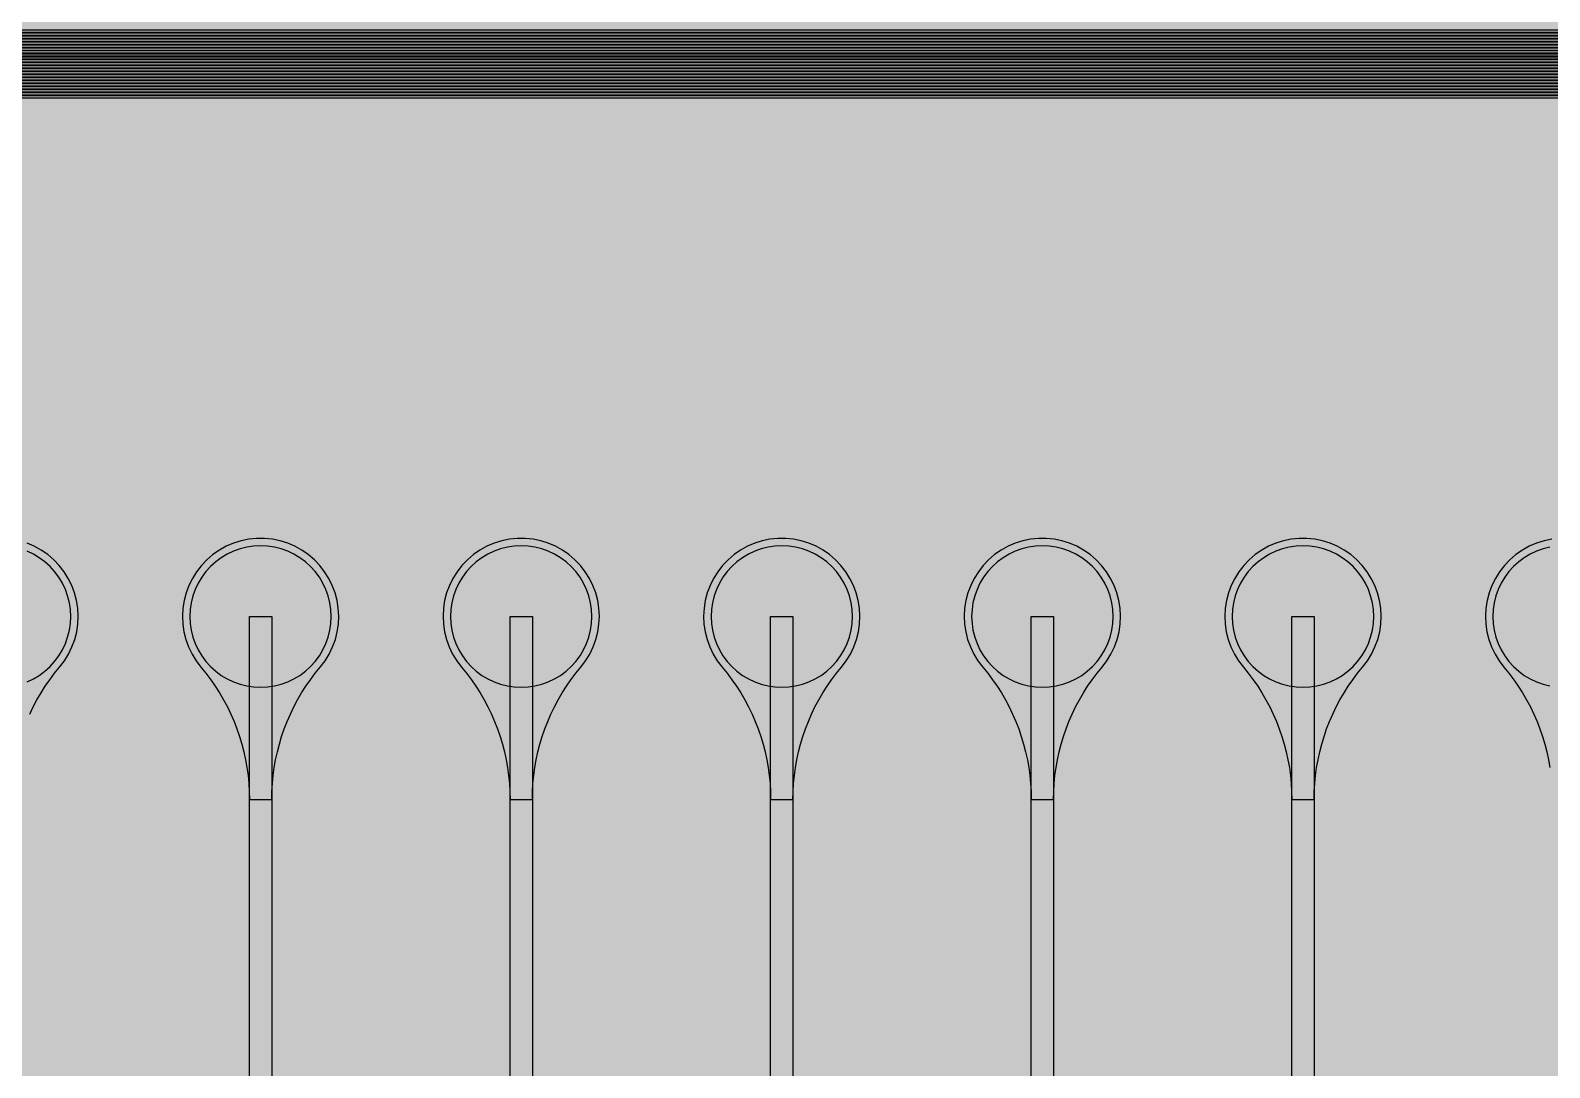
# Model space of a CAD drawing. Header units: metres. Extents: x -7231 to 10969, y -37556 to 1873.
# Drawn here: x 5872 to 7913, y -34537 to -33144 of the extents above; entities that cross this region are included whole.
import ezdxf

# ---------------------------------------------------------------- set-up
doc = ezdxf.new("R2010")
doc.units = ezdxf.units.M
for name, color, linetype in [('Metal1', 4, 'CONTINUOUS'), ('Metal2', 3, 'CONTINUOUS'), ('Polyimide', 7, 'CONTINUOUS'), ('Polyimide_Negative', 5, 'CONTINUOUS')]:
    doc.layers.add(name, color=color, linetype=linetype)

msp = doc.modelspace()

# ---------------------------------------------------------------- hatches: boundary and pattern name
at = {"layer": 'Polyimide'}
msp.add_hatch(color=7, dxfattribs=at).paths.add_polyline_path([(4065.7, -468), (4066.7, -502), (4068.5, -536), (4071.4, -570), (4075.5, -604), (4081, -638), (4088, -672), (4096.5, -706), (4106.6, -740), (4118.3, -774), (4131.6, -808), (4146.5, -842), (4162.9, -876), (4180.7, -910), (4199.8, -944), (4220.2, -978), (4241.7, -1012), (4264.2, -1046), (4287.5, -1080), (4311.5, -1114), (4336, -1148), (4360.9, -1182), (4385.9, -1216), (4410.9, -1250), (4435.7, -1284), (4460.2, -1318), (4484.2, -1352), (4507.5, -1385.9), (4530, -1419.9), (4551.5, -1453.9), (4571.9, -1487.9), (4591.1, -1521.9), (4608.9, -1555.9), (4625.3, -1589.9), (4640.1, -1623.9), (4653.4, -1657.9), (4665.1, -1691.9), (4675.2, -1725.9), (4683.7, -1759.9), (4690.7, -1793.9), (4696.2, -1827.9), (4700.3, -1861.9), (4703.2, -1895.9), (4705.1, -1929.9), (4706.1, -1963.9), (4706.4, -1997.9), (4706.5, -2031.9), (4706.5, -4793), (4710, -4838.4), (4720.2, -4882.7), (4737.1, -4925), (4760.1, -4964.2), (4788.9, -4999.5), (4822.6, -5030), (4860.5, -5055.1), (4901.8, -5074.2), (4901.8, -5074.2), (4970.7, -5105.2), (5034.7, -5145.3), (5092.8, -5193.5), (5143.8, -5249.2), (5186.9, -5311.2), (5221.2, -5378.4), (5246.2, -5449.7), (5261.4, -5523.7), (5266.5, -5599), (5261.4, -5674.3), (5246.2, -5748.3), (5221.2, -5819.6), (5186.9, -5886.8), (5143.8, -5948.8), (5092.8, -6004.5), (5034.7, -6052.7), (4970.7, -6092.8), (4901.8, -6123.8), (4860.5, -6142.9), (4822.6, -6168), (4788.9, -6198.5), (4760.1, -6233.8), (4737.1, -6273), (4720.2, -6315.3), (4710, -6359.6), (4706.5, -6405), (4706.5, -9221.5), (4710, -9266.9), (4720.2, -9311.2), (4737.1, -9353.5), (4760.1, -9392.7), (4788.9, -9428), (4822.6, -9458.5), (4860.5, -9483.6), (4901.8, -9502.7), (4970.7, -9533.7), (5034.7, -9573.8), (5092.8, -9622), (5143.8, -9677.7), (5186.9, -9739.7), (5221.2, -9806.9), (5246.2, -9878.2), (5261.4, -9952.2), (5266.5, -10027.5), (5261.4, -10102.8), (5246.2, -10176.8), (5221.2, -10248.1), (5186.9, -10315.3), (5143.8, -10377.3), (5092.8, -10433), (5034.7, -10481.2), (4970.7, -10521.3), (4901.8, -10552.3), (4860.5, -10571.4), (4822.6, -10596.5), (4788.9, -10627), (4760.1, -10662.3), (4737.1, -10701.5), (4720.2, -10743.8), (4710, -10788.1), (4706.5, -10833.5), (4706.5, -13650), (4710, -13695.4), (4720.2, -13739.7), (4737.1, -13782), (4760.1, -13821.2), (4788.9, -13856.5), (4822.6, -13887), (4860.5, -13912.1), (4901.8, -13931.2), (4970.7, -13962.2), (5034.7, -14002.2), (5092.8, -14050.5), (5143.8, -14106.2), (5186.9, -14168.2), (5221.2, -14235.4), (5246.2, -14306.7), (5261.4, -14380.7), (5266.5, -14456), (5261.4, -14531.3), (5246.2, -14605.3), (5221.2, -14676.5), (5186.9, -14743.8), (5143.8, -14805.8), (5092.8, -14861.5), (5034.7, -14909.7), (4970.7, -14949.8), (4901.8, -14980.8), (4860.5, -14999.9), (4822.6, -15025), (4788.9, -15055.5), (4760.1, -15090.8), (4737.1, -15130), (4720.2, -15172.3), (4710, -15216.6), (4706.5, -15262), (4706.5, -15456), (4720.9, -15750), (4764.1, -16041.3), (4835.7, -16326.8), (4934.9, -16604), (5060.7, -16870.2), (5212.1, -17122.7), (5387.5, -17359.2), (5585.2, -17577.3), (5803.3, -17775), (6039.8, -17950.4), (6292.3, -18101.8), (6558.4, -18227.6), (6835.6, -18326.8), (7121.2, -18398.3), (7412.4, -18441.5), (7706.5, -18456), (9969, -18456), (10047.4, -18459.8), (10125.1, -18471.4), (10201.2, -18490.4), (10275.2, -18516.9), (10346.1, -18550.5), (10413.5, -18590.8), (10476.5, -18637.6), (10534.7, -18690.3), (10587.4, -18748.5), (10634.2, -18811.5), (10674.5, -18878.9), (10708.1, -18949.8), (10734.6, -19023.8), (10753.6, -19099.9), (10765.2, -19177.6), (10769, -19256), (10769, -20895.8), (10730.2, -20951.4), (10694.6, -21009.1), (10662.2, -21068.6), (10633.2, -21129.9), (10607.6, -21192.7), (10585.5, -21256.7), (10566.9, -21322), (10552, -21388.1), (10540.8, -21455), (10533.4, -21522.3), (10529.6, -21590), (10529.6, -21657.8), (10533.4, -21725.5), (10540.8, -21792.9), (10552, -21859.7), (10566.9, -21925.9), (10585.5, -21991.1), (10607.6, -22055.2), (10633.2, -22117.9), (10662.2, -22179.2), (10694.6, -22238.7), (10730.2, -22296.4), (10769, -22352), (10769, -32454.2), (10728.7, -32510.5), (10691.7, -32568.9), (10658, -32629.3), (10627.8, -32691.6), (10601.2, -32755.4), (10578.2, -32820.7), (10558.9, -32887.1), (10543.4, -32954.5), (10531.8, -33022.7), (10524, -33091.4), (10520.1, -33160.5), (10520.1, -33229.7), (10524, -33298.8), (10531.8, -33367.5), (10543.4, -33435.7), (10558.9, -33503.1), (10578.2, -33569.5), (10601.2, -33634.8), (10627.8, -33698.6), (10658, -33760.8), (10691.7, -33821.3), (10728.7, -33879.7), (10769, -33936), (10769, -36556), (10765.2, -36634.4), (10753.6, -36712.1), (10734.6, -36788.2), (10708.1, -36862.1), (10674.5, -36933.1), (10634.2, -37000.5), (10587.4, -37063.5), (10534.7, -37121.7), (10476.5, -37174.4), (10413.5, -37221.2), (10346.1, -37261.5), (10275.2, -37295.1), (10201.2, -37321.6), (10125.1, -37340.6), (10047.4, -37352.1), (9969, -37356), (-6231, -37356), (-6309.4, -37352.1), (-6387.1, -37340.6), (-6463.2, -37321.6), (-6537.2, -37295.1), (-6608.1, -37261.5), (-6675.5, -37221.2), (-6738.5, -37174.4), (-6796.7, -37121.7), (-6849.4, -37063.5), (-6896.2, -37000.5), (-6936.5, -36933.1), (-6970.1, -36862.1), (-6996.6, -36788.2), (-7015.6, -36712.1), (-7027.2, -36634.4), (-7031, -36556), (-7031, -33936), (-6990.7, -33879.8), (-6953.7, -33821.3), (-6920, -33760.9), (-6889.8, -33698.6), (-6863.2, -33634.8), (-6840.2, -33569.5), (-6820.9, -33503.1), (-6805.4, -33435.7), (-6793.7, -33367.5), (-6785.9, -33298.8), (-6782, -33229.7), (-6782, -33160.5), (-6785.9, -33091.4), (-6793.7, -33022.7), (-6805.4, -32954.5), (-6820.9, -32887.1), (-6840.2, -32820.6), (-6863.2, -32755.4), (-6889.8, -32691.5), (-6920, -32629.3), (-6953.7, -32568.9), (-6990.7, -32510.4), (-7031, -32454.2), (-7031, -22364.8), (-6990.7, -22308.6), (-6953.7, -22250.1), (-6920, -22189.7), (-6889.8, -22127.5), (-6863.2, -22063.6), (-6840.2, -21998.4), (-6820.9, -21931.9), (-6805.4, -21864.5), (-6793.7, -21796.3), (-6785.9, -21727.6), (-6782, -21658.5), (-6782, -21589.3), (-6785.9, -21520.3), (-6793.7, -21451.5), (-6805.4, -21383.3), (-6820.9, -21315.9), (-6840.2, -21249.5), (-6863.2, -21184.2), (-6889.8, -21120.4), (-6920, -21058.1), (-6953.7, -20997.7), (-6990.7, -20939.3), (-7031, -20883), (-7031, -19256), (-7027.2, -19177.6), (-7015.6, -19099.9), (-6996.6, -19023.8), (-6970.1, -18949.8), (-6936.5, -18878.9), (-6896.2, -18811.5), (-6849.4, -18748.5), (-6796.7, -18690.3), (-6738.5, -18637.6), (-6675.5, -18590.8), (-6608.1, -18550.5), (-6537.2, -18516.9), (-6463.2, -18490.4), (-6387.1, -18471.4), (-6309.4, -18459.8), (-6231, -18456), (-3968.5, -18456), (-3674.4, -18441.5), (-3383.2, -18398.3), (-3097.6, -18326.8), (-2820.4, -18227.6), (-2554.3, -18101.8), (-2301.8, -17950.4), (-2065.3, -17775), (-1847.2, -17577.3), (-1649.5, -17359.2), (-1474.1, -17122.7), (-1322.7, -16870.2), (-1196.9, -16604), (-1097.7, -16326.8), (-1026.1, -16041.3), (-982.9, -15750), (-968.5, -15456), (-968.5, -15262), (-972, -15216.6), (-982.2, -15172.3), (-999.1, -15130), (-1022.1, -15090.8), (-1050.9, -15055.5), (-1084.6, -15025), (-1122.5, -14999.9), (-1163.8, -14980.8), (-1232.7, -14949.8), (-1296.7, -14909.7), (-1354.8, -14861.5), (-1405.8, -14805.8), (-1448.9, -14743.8), (-1483.2, -14676.5), (-1508.2, -14605.3), (-1523.4, -14531.3), (-1528.5, -14456), (-1523.4, -14380.7), (-1508.2, -14306.7), (-1483.2, -14235.4), (-1448.9, -14168.2), (-1405.8, -14106.2), (-1354.8, -14050.5), (-1296.7, -14002.2), (-1232.7, -13962.2), (-1163.8, -13931.2), (-1122.5, -13912.1), (-1084.6, -13887), (-1050.9, -13856.5), (-1022.1, -13821.2), (-999.1, -13782), (-982.2, -13739.7), (-972, -13695.4), (-968.5, -13650), (-968.5, -12309.6), (-972, -12264.3), (-982.2, -12219.9), (-999.1, -12177.7), (-1022.1, -12138.5), (-1050.9, -12103.2), (-1084.6, -12072.6), (-1122.5, -12047.5), (-1163.8, -12028.5), (-1232.7, -11997.4), (-1296.7, -11957.4), (-1354.8, -11909.1), (-1405.8, -11853.5), (-1448.9, -11791.5), (-1483.2, -11724.2), (-1508.2, -11653), (-1523.4, -11579), (-1528.5, -11503.7), (-1523.4, -11428.3), (-1508.2, -11354.4), (-1483.2, -11283.1), (-1448.9, -11215.9), (-1405.8, -11153.8), (-1354.8, -11098.2), (-1296.7, -11049.9), (-1232.7, -11009.9), (-1163.8, -10978.8), (-1122.5, -10959.8), (-1084.6, -10934.7), (-1050.9, -10904.1), (-1022.1, -10868.9), (-999.1, -10829.6), (-982.2, -10787.4), (-972, -10743), (-968.5, -10697.7), (-968.5, -9357.3), (-972, -9311.9), (-982.2, -9267.6), (-999.1, -9225.4), (-1022.1, -9186.1), (-1050.9, -9150.8), (-1084.6, -9120.3), (-1122.5, -9095.2), (-1163.8, -9076.2), (-1163.8, -9076.2), (-1232.7, -9045.1), (-1296.7, -9005.1), (-1354.8, -8956.8), (-1405.8, -8901.1), (-1448.9, -8839.1), (-1483.2, -8771.9), (-1508.2, -8700.6), (-1523.4, -8626.7), (-1528.5, -8551.3), (-1523.4, -8476), (-1508.2, -8402), (-1483.2, -8330.8), (-1448.9, -8263.5), (-1405.8, -8201.5), (-1354.8, -8145.9), (-1296.7, -8097.6), (-1232.7, -8057.6), (-1163.8, -8026.5), (-1163.8, -8026.5), (-1122.5, -8007.4), (-1084.6, -7982.4), (-1050.9, -7951.8), (-1022.1, -7916.5), (-999.1, -7877.3), (-982.2, -7835), (-972, -7790.7), (-968.5, -7745.4), (-968.5, -6405), (-972, -6359.6), (-982.2, -6315.3), (-999.1, -6273), (-1022.1, -6233.8), (-1050.9, -6198.5), (-1084.6, -6168), (-1122.5, -6142.9), (-1163.8, -6123.8), (-1163.8, -6123.8), (-1232.7, -6092.8), (-1296.7, -6052.7), (-1354.8, -6004.5), (-1405.8, -5948.8), (-1448.9, -5886.8), (-1483.2, -5819.6), (-1508.2, -5748.3), (-1523.4, -5674.3), (-1528.5, -5599), (-1523.4, -5523.7), (-1508.2, -5449.7), (-1483.2, -5378.4), (-1448.9, -5311.2), (-1405.8, -5249.2), (-1354.8, -5193.5), (-1296.7, -5145.3), (-1232.7, -5105.2), (-1163.8, -5074.2), (-1163.8, -5074.2), (-1122.5, -5055.1), (-1084.6, -5030), (-1050.9, -4999.5), (-1022.1, -4964.2), (-999.1, -4925), (-982.2, -4882.7), (-972, -4838.4), (-968.5, -4793), (-968.5, -2031.9), (-968.4, -1997.9), (-968.1, -1963.9), (-967.1, -1929.9), (-965.2, -1895.9), (-962.2, -1861.9), (-958, -1827.9), (-952.4, -1793.9), (-945.3, -1759.9), (-936.6, -1725.9), (-926.4, -1691.9), (-914.4, -1657.9), (-900.9, -1623.9), (-885.7, -1589.9), (-869.1, -1555.9), (-850.9, -1521.9), (-831.4, -1487.9), (-810.6, -1453.9), (-788.7, -1419.9), (-765.8, -1385.9), (-742.1, -1352), (-717.6, -1318), (-692.7, -1284), (-667.4, -1250), (-641.9, -1216), (-616.4, -1182), (-591.1, -1148), (-566.1, -1114), (-541.7, -1080), (-517.9, -1046), (-495, -1012), (-473.1, -978), (-452.4, -944), (-432.8, -910), (-414.7, -876), (-398, -842), (-382.9, -808), (-369.3, -774), (-357.4, -740), (-347.1, -706), (-338.4, -672), (-331.3, -638), (-325.7, -604), (-321.5, -570), (-318.6, -536), (-316.7, -502), (-315.7, -468), (-315.3, -434), (-315.2, -400), (-315.2, 401), (-315.2, 451), (-315.2, 1644), (-270.2, 1644), (-270, 1637.1), (-269.4, 1630.3), (-268.2, 1623.5), (-266.7, 1616.8), (-264.7, 1610.2), (-262.3, 1603.8), (-259.4, 1597.6), (-256.2, 1591.5), (-252.6, 1585.7), (-248.6, 1580.1), (-244.2, 1574.8), (-239.5, 1569.8), (-234.5, 1565.1), (-229.2, 1560.7), (-223.6, 1556.7), (-217.8, 1553.1), (-211.7, 1549.8), (-205.4, 1547), (-199, 1544.6), (-192.4, 1542.6), (-185.7, 1541), (-179, 1539.9), (-172.1, 1539.2), (-165.2, 1539), (-158.4, 1539.2), (-151.5, 1539.9), (-144.8, 1541), (-138.1, 1542.6), (-131.5, 1544.6), (-125.1, 1547), (-118.8, 1549.8), (-112.8, 1553.1), (-106.9, 1556.7), (-101.3, 1560.7), (-96, 1565.1), (-91, 1569.8), (-86.3, 1574.8), (-81.9, 1580.1), (-77.9, 1585.7), (-74.3, 1591.5), (-71.1, 1597.6), (-68.2, 1603.8), (-65.8, 1610.2), (-63.8, 1616.8), (-62.3, 1623.5), (-61.1, 1630.3), (-60.5, 1637.1), (-60.2, 1644), (1853, 1644), (1853, 1573), (3815.2, 1573), (3815.5, 1579.5), (3816.1, 1586.1), (3817.2, 1592.5), (3818.7, 1598.9), (3820.6, 1605.1), (3822.9, 1611.3), (3825.6, 1617.2), (3828.6, 1623), (3832.1, 1628.6), (3835.9, 1633.9), (3840.1, 1638.9), (3844.5, 1643.7), (3849.3, 1648.2), (3854.4, 1652.3), (3859.7, 1656.1), (3865.2, 1659.6), (3871, 1662.7), (3877, 1665.4), (3883.1, 1667.7), (3889.4, 1669.6), (3895.7, 1671.1), (3902.2, 1672.1), (3908.7, 1672.8), (3915.2, 1673), (3921.8, 1672.8), (3928.3, 1672.1), (3934.8, 1671.1), (3941.1, 1669.6), (3947.4, 1667.7), (3953.5, 1665.4), (3959.5, 1662.7), (3965.2, 1659.6), (3970.8, 1656.1), (3976.1, 1652.3), (3981.2, 1648.2), (3986, 1643.7), (3990.4, 1638.9), (3994.6, 1633.9), (3998.4, 1628.6), (4001.9, 1623), (4004.9, 1617.2), (4007.6, 1611.3), (4009.9, 1605.1), (4011.8, 1598.9), (4013.3, 1592.5), (4014.4, 1586.1), (4015, 1579.5), (4015.2, 1573), (4065.2, 1573), (4065.2, 451), (4065.2, 401), (4065.2, -400), (4065.3, -434), (4065.7, -468)])

# ---------------------------------------------------------------- linework, layer by layer
at = {"layer": 'Metal1'}
for points in [[(1904.7, -19211.9), (1904.7, -36170.3), (1933.7, -36199.3), (9418.8, -36199.3), (9447.8, -36170.3), (9447.8, -34863.7), (9418.8, -34834.8), (7610.8, -34834.8), (7576.7, -34805), (7566.5, -34662.5), (7566.5, -33931), (7596.5, -33931), (7596.5, -34662.5), (7586.3, -34801), (7612.2, -34831.2), (9420.2, -34831.2), (9451.2, -34862.3), (9451.2, -36171.7), (9420.2, -36202.8), (1932.3, -36202.8), (1901.2, -36171.7), (1901.2, -19211.9)], [(1912.7, -19211.9), (1912.7, -36162.3), (1941.7, -36191.3), (9410.8, -36191.3), (9439.8, -36162.3), (9439.8, -34871.7), (9410.8, -34842.8), (7260.8, -34842.8), (7226.7, -34813), (7216.5, -34668.9), (7216.5, -33931), (7246.5, -33931), (7246.5, -34668.9), (7236.3, -34809), (7262.2, -34839.2), (9412.2, -34839.2), (9443.3, -34870.3), (9443.3, -36163.7), (9412.2, -36194.8), (1940.3, -36194.8), (1909.2, -36163.7), (1909.2, -19211.9)], [(1920.7, -19211.9), (1920.7, -36154.3), (1949.7, -36183.2), (9402.8, -36183.2), (9431.8, -36154.3), (9431.8, -34879.7), (9402.8, -34850.8), (6910.8, -34850.8), (6876.7, -34821), (6866.5, -34675.3), (6866.5, -33931), (6896.5, -33931), (6896.5, -34675.3), (6886.3, -34817), (6912.2, -34847.3), (9404.2, -34847.3), (9435.2, -34878.3), (9435.2, -36155.7), (9404.2, -36186.8), (1948.3, -36186.8), (1917.2, -36155.7), (1917.2, -19211.9)], [(1928.7, -19211.9), (1928.7, -36146.3), (1957.7, -36175.3), (9394.8, -36175.3), (9423.8, -36146.3), (9423.8, -34887.7), (9394.8, -34858.8), (6560.8, -34858.8), (6526.8, -34829), (6516.5, -34681.7), (6516.5, -33931), (6546.5, -33931), (6546.5, -34681.7), (6536.2, -34825), (6562.2, -34855.2), (9396.2, -34855.2), (9427.3, -34886.3), (9427.3, -36147.7), (9396.2, -36178.8), (1956.3, -36178.8), (1925.2, -36147.7), (1925.2, -19211.9)], [(1936.7, -19211.9), (1936.7, -36138.3), (1965.7, -36167.3), (9386.8, -36167.3), (9415.8, -36138.3), (9415.8, -34895.7), (9386.8, -34866.8), (6210.8, -34866.8), (6176.8, -34837), (6166.5, -34688.1), (6166.5, -33931), (6196.5, -33931), (6196.5, -34688.1), (6186.2, -34833), (6212.2, -34863.2), (9388.2, -34863.2), (9419.2, -34894.3), (9419.2, -36139.7), (9388.2, -36170.8), (1964.3, -36170.8), (1933.2, -36139.7), (1933.2, -19211.9)], [(2128.8, -19211.9), (2128.8, -33202.3), (2157.7, -33231.3), (9450.8, -33231.3), (9479.8, -33202.3), (9479.8, -31831.7), (9450.8, -31802.8), (9010.8, -31802.8), (8976.6, -31773), (8966.5, -31636.9), (8966.5, -30931), (8996.5, -30931), (8996.5, -31636.9), (8986.4, -31769), (9012.2, -31799.2), (9452.2, -31799.2), (9483.2, -31830.3), (9483.2, -33203.7), (9452.2, -33234.8), (2156.3, -33234.8), (2125.2, -33203.7), (2125.2, -19211.9)], [(2136.8, -19211.9), (2136.8, -33194.3), (2165.7, -33223.2), (9442.8, -33223.2), (9471.8, -33194.3), (9471.8, -31839.7), (9442.8, -31810.7), (8660.8, -31810.7), (8626.6, -31781), (8616.5, -31643.3), (8616.5, -30931), (8646.5, -30931), (8646.5, -31643.3), (8636.4, -31777), (8662.2, -31807.2), (9444.2, -31807.2), (9475.3, -31838.3), (9475.3, -33195.7), (9444.2, -33226.8), (2164.3, -33226.8), (2133.2, -33195.7), (2133.2, -19211.9)], [(2144.8, -19211.9), (2144.8, -33186.3), (2173.7, -33215.3), (9434.8, -33215.3), (9463.8, -33186.3), (9463.8, -31847.7), (9434.8, -31818.7), (8310.8, -31818.7), (8276.6, -31789), (8266.5, -31649.7), (8266.5, -30931), (8296.5, -30931), (8296.5, -31649.7), (8286.4, -31785), (8312.2, -31815.2), (9436.2, -31815.2), (9467.2, -31846.3), (9467.2, -33187.7), (9436.2, -33218.8), (2172.3, -33218.8), (2141.2, -33187.7), (2141.2, -19211.9)], [(2152.8, -19211.9), (2152.8, -33178.3), (2181.7, -33207.2), (9426.8, -33207.2), (9455.8, -33178.3), (9455.8, -31855.7), (9426.8, -31826.8), (7960.8, -31826.8), (7926.6, -31797), (7916.5, -31656.1), (7916.5, -30931), (7946.5, -30931), (7946.5, -31656.1), (7936.4, -31793), (7962.2, -31823.2), (9428.2, -31823.2), (9459.3, -31854.3), (9459.3, -33179.7), (9428.2, -33210.8), (2180.3, -33210.8), (2149.2, -33179.7), (2149.2, -19211.9)], [(2160.8, -19211.9), (2160.8, -33170.3), (2189.7, -33199.3), (9418.8, -33199.3), (9447.8, -33170.3), (9447.8, -31863.7), (9418.8, -31834.8), (7610.8, -31834.8), (7576.7, -31805), (7566.5, -31662.5), (7566.5, -30931), (7596.5, -30931), (7596.5, -31662.5), (7586.3, -31801), (7612.2, -31831.2), (9420.2, -31831.2), (9451.2, -31862.3), (9451.2, -33171.7), (9420.2, -33202.8), (2188.3, -33202.8), (2157.2, -33171.7), (2157.2, -19211.9)], [(2168.8, -19211.9), (2168.8, -33162.3), (2197.7, -33191.3), (9410.8, -33191.3), (9439.8, -33162.3), (9439.8, -31871.7), (9410.8, -31842.7), (7260.8, -31842.7), (7226.7, -31813), (7216.5, -31668.9), (7216.5, -30931), (7246.5, -30931), (7246.5, -31668.9), (7236.3, -31809), (7262.2, -31839.2), (9412.2, -31839.2), (9443.3, -31870.3), (9443.3, -33163.7), (9412.2, -33194.8), (2196.3, -33194.8), (2165.2, -33163.7), (2165.2, -19211.9)], [(2176.8, -19211.9), (2176.8, -33154.3), (2205.7, -33183.2), (9402.8, -33183.2), (9431.8, -33154.3), (9431.8, -31879.7), (9402.8, -31850.7), (6910.8, -31850.7), (6876.7, -31821), (6866.5, -31675.3), (6866.5, -30931), (6896.5, -30931), (6896.5, -31675.3), (6886.3, -31817), (6912.2, -31847.2), (9404.2, -31847.2), (9435.2, -31878.3), (9435.2, -33155.7), (9404.2, -33186.8), (2204.3, -33186.8), (2173.2, -33155.7), (2173.2, -19211.9)], [(2184.8, -19211.9), (2184.8, -33146.3), (2213.7, -33175.3), (9394.8, -33175.3), (9423.8, -33146.3), (9423.8, -31887.7), (9394.8, -31858.8), (6560.8, -31858.8), (6526.8, -31829), (6516.5, -31681.7), (6516.5, -30931), (6546.5, -30931), (6546.5, -31681.7), (6536.2, -31825), (6562.2, -31855.2), (9396.2, -31855.2), (9427.3, -31886.3), (9427.3, -33147.7), (9396.2, -33178.8), (2212.3, -33178.8), (2181.2, -33147.7), (2181.2, -19211.9)], [(2192.8, -19211.9), (2192.8, -33138.3), (2221.7, -33167.3), (9386.8, -33167.3), (9415.8, -33138.3), (9415.8, -31895.7), (9386.8, -31866.8), (6210.8, -31866.8), (6176.8, -31837), (6166.5, -31688.1), (6166.5, -30931), (6196.5, -30931), (6196.5, -31688.1), (6186.2, -31833), (6212.2, -31863.2), (9388.2, -31863.2), (9419.2, -31894.3), (9419.2, -33139.7), (9388.2, -33170.8), (2220.3, -33170.8), (2189.2, -33139.7), (2189.2, -19211.9)], [(2200.8, -19211.9), (2200.8, -33130.3), (2229.7, -33159.2), (9378.8, -33159.2), (9407.8, -33130.3), (9407.8, -31903.7), (9378.8, -31874.7), (5860.8, -31874.7), (5826.8, -31844.9), (5816.5, -31694.5), (5816.5, -30931), (5846.5, -30931), (5846.5, -31694.5), (5836.2, -31841.1), (5862.2, -31871.2), (9380.2, -31871.2), (9411.3, -31902.3), (9411.3, -33131.7), (9380.2, -33162.8), (2228.3, -33162.8), (2197.2, -33131.7), (2197.2, -19211.9)], [(2208.8, -19211.9), (2208.8, -33122.3), (2237.7, -33151.3), (9370.8, -33151.3), (9399.8, -33122.3), (9399.8, -31911.7), (9370.8, -31882.7), (5510.8, -31882.7), (5476.8, -31852.9), (5466.5, -31700.9), (5466.5, -30931), (5496.5, -30931), (5496.5, -31700.9), (5486.2, -31849.1), (5512.2, -31879.2), (9372.2, -31879.2), (9403.2, -31910.3), (9403.2, -33123.7), (9372.2, -33154.8), (2236.3, -33154.8), (2205.2, -33123.7), (2205.2, -19211.9)], [(2216.8, -19211.9), (2216.8, -33114.3), (2245.7, -33143.2), (9362.8, -33143.2), (9391.8, -33114.3), (9391.8, -31919.7), (9362.8, -31890.8), (5160.8, -31890.8), (5126.9, -31860.9), (5116.5, -31707.3), (5116.5, -30931), (5146.5, -30931), (5146.5, -31707.3), (5136.1, -31857.1), (5162.2, -31887.2), (9364.2, -31887.2), (9395.3, -31918.3), (9395.3, -33115.7), (9364.2, -33146.8), (2244.3, -33146.8), (2213.2, -33115.7), (2213.2, -19211.9)], [(7915.6, -33827.2), (7905.3, -33829.3), (7895.1, -33832.5), (7885.4, -33836.7), (7876.1, -33841.8), (7867.4, -33847.8), (7859.3, -33854.7), (7852, -33862.4), (7845.5, -33870.8), (7839.9, -33879.8), (7835.2, -33889.3), (7831.4, -33899.2), (7828.7, -33909.4), (7827.1, -33919.9), (7826.5, -33930.5), (7827, -33941.1), (7828.5, -33951.6), (7831.1, -33961.9), (7834.8, -33971.8), (7839.4, -33981.4), (7844.9, -33990.4), (7851.4, -33998.9), (7858.1, -34007.2), (7864.6, -34015.8), (7870.7, -34024.6), (7876.4, -34033.6), (7881.8, -34042.9), (7886.9, -34052.4), (7891.5, -34062.1), (7895.8, -34071.9), (7899.7, -34081.9), (7903.2, -34092.1), (7906.3, -34102.4), (7909, -34112.7), (7911.3, -34123.2), (7913.2, -34133.8)], [(5871.5, -34062.1), (5876.1, -34052.4), (5881.2, -34042.9), (5886.6, -34033.6), (5892.3, -34024.6), (5898.4, -34015.8), (5904.9, -34007.2), (5911.6, -33998.9), (5918.1, -33990.4), (5923.6, -33981.4), (5928.2, -33971.8), (5931.9, -33961.9), (5934.5, -33951.6), (5936, -33941.1), (5936.5, -33930.5), (5935.9, -33919.9), (5934.3, -33909.4), (5931.6, -33899.2), (5927.8, -33889.3), (5923.1, -33879.8), (5917.5, -33870.8), (5911, -33862.4), (5903.7, -33854.7), (5895.6, -33847.8), (5886.9, -33841.8), (5877.6, -33836.7), (5867.9, -33832.5)]]:
    msp.add_lwpolyline(points, dxfattribs=at)
for points in [[(6196.5, -34176.6), (6196.7, -34165.8), (6197.3, -34155.1), (6198.4, -34144.4), (6199.8, -34133.8), (6201.7, -34123.2), (6204, -34112.7), (6206.7, -34102.4), (6209.8, -34092.1), (6213.3, -34081.9), (6217.2, -34071.9), (6221.5, -34062.1), (6226.1, -34052.4), (6231.2, -34042.9), (6236.6, -34033.6), (6242.3, -34024.6), (6248.4, -34015.8), (6254.9, -34007.2), (6261.6, -33998.9), (6268.1, -33990.4), (6273.6, -33981.4), (6278.2, -33971.8), (6281.9, -33961.9), (6284.5, -33951.6), (6286, -33941.1), (6286.5, -33930.5), (6285.9, -33919.9), (6284.3, -33909.4), (6281.6, -33899.2), (6277.8, -33889.3), (6273.1, -33879.8), (6267.5, -33870.8), (6261, -33862.4), (6253.7, -33854.7), (6245.6, -33847.8), (6236.9, -33841.8), (6227.6, -33836.7), (6217.9, -33832.5), (6207.7, -33829.3), (6197.4, -33827.2), (6186.8, -33826.1), (6176.2, -33826.1), (6165.6, -33827.2), (6155.3, -33829.3), (6145.1, -33832.5), (6135.4, -33836.7), (6126.1, -33841.8), (6117.4, -33847.8), (6109.3, -33854.7), (6102, -33862.4), (6095.5, -33870.8), (6089.9, -33879.8), (6085.2, -33889.3), (6081.4, -33899.2), (6078.7, -33909.4), (6077.1, -33919.9), (6076.5, -33930.5), (6077, -33941.1), (6078.5, -33951.6), (6081.1, -33961.9), (6084.8, -33971.8), (6089.4, -33981.4), (6094.9, -33990.4), (6101.4, -33998.9), (6108.1, -34007.2), (6114.6, -34015.8), (6120.7, -34024.6), (6126.4, -34033.6), (6131.8, -34042.9), (6136.9, -34052.4), (6141.5, -34062.1), (6145.8, -34071.9), (6149.7, -34081.9), (6153.2, -34092.1), (6156.3, -34102.4), (6159, -34112.7), (6161.3, -34123.2), (6163.2, -34133.8), (6164.6, -34144.4), (6165.7, -34155.1), (6166.3, -34165.8), (6166.5, -34176.6), (6196.5, -34176.6)], [(6546.5, -34176.6), (6546.7, -34165.8), (6547.3, -34155.1), (6548.4, -34144.4), (6549.8, -34133.8), (6551.7, -34123.2), (6554, -34112.7), (6556.7, -34102.4), (6559.8, -34092.1), (6563.3, -34081.9), (6567.2, -34071.9), (6571.5, -34062.1), (6576.1, -34052.4), (6581.2, -34042.9), (6586.6, -34033.6), (6592.3, -34024.6), (6598.4, -34015.8), (6604.9, -34007.2), (6611.6, -33998.9), (6618.1, -33990.4), (6623.6, -33981.4), (6628.2, -33971.8), (6631.9, -33961.9), (6634.5, -33951.6), (6636, -33941.1), (6636.5, -33930.5), (6635.9, -33919.9), (6634.3, -33909.4), (6631.6, -33899.2), (6627.8, -33889.3), (6623.1, -33879.8), (6617.5, -33870.8), (6611, -33862.4), (6603.7, -33854.7), (6595.6, -33847.8), (6586.9, -33841.8), (6577.6, -33836.7), (6567.9, -33832.5), (6557.7, -33829.3), (6547.4, -33827.2), (6536.8, -33826.1), (6526.2, -33826.1), (6515.6, -33827.2), (6505.3, -33829.3), (6495.1, -33832.5), (6485.4, -33836.7), (6476.1, -33841.8), (6467.4, -33847.8), (6459.3, -33854.7), (6452, -33862.4), (6445.5, -33870.8), (6439.9, -33879.8), (6435.2, -33889.3), (6431.4, -33899.2), (6428.7, -33909.4), (6427.1, -33919.9), (6426.5, -33930.5), (6427, -33941.1), (6428.5, -33951.6), (6431.1, -33961.9), (6434.8, -33971.8), (6439.4, -33981.4), (6444.9, -33990.4), (6451.4, -33998.9), (6458.1, -34007.2), (6464.6, -34015.8), (6470.7, -34024.6), (6476.4, -34033.6), (6481.8, -34042.9), (6486.9, -34052.4), (6491.5, -34062.1), (6495.8, -34071.9), (6499.7, -34081.9), (6503.2, -34092.1), (6506.3, -34102.4), (6509, -34112.7), (6511.3, -34123.2), (6513.2, -34133.8), (6514.6, -34144.4), (6515.7, -34155.1), (6516.3, -34165.8), (6516.5, -34176.6), (6546.5, -34176.6)], [(6896.5, -34176.6), (6896.7, -34165.8), (6897.3, -34155.1), (6898.4, -34144.4), (6899.8, -34133.8), (6901.7, -34123.2), (6904, -34112.7), (6906.7, -34102.4), (6909.8, -34092.1), (6913.3, -34081.9), (6917.2, -34071.9), (6921.5, -34062.1), (6926.1, -34052.4), (6931.2, -34042.9), (6936.6, -34033.6), (6942.3, -34024.6), (6948.4, -34015.8), (6954.9, -34007.2), (6961.6, -33998.9), (6968.1, -33990.4), (6973.6, -33981.4), (6978.2, -33971.8), (6981.9, -33961.9), (6984.5, -33951.6), (6986, -33941.1), (6986.5, -33930.5), (6985.9, -33919.9), (6984.3, -33909.4), (6981.6, -33899.2), (6977.8, -33889.3), (6973.1, -33879.8), (6967.5, -33870.8), (6961, -33862.4), (6953.7, -33854.7), (6945.6, -33847.8), (6936.9, -33841.8), (6927.6, -33836.7), (6917.9, -33832.5), (6907.7, -33829.3), (6897.4, -33827.2), (6886.8, -33826.1), (6876.2, -33826.1), (6865.6, -33827.2), (6855.3, -33829.3), (6845.1, -33832.5), (6835.4, -33836.7), (6826.1, -33841.8), (6817.4, -33847.8), (6809.3, -33854.7), (6802, -33862.4), (6795.5, -33870.8), (6789.9, -33879.8), (6785.2, -33889.3), (6781.4, -33899.2), (6778.7, -33909.4), (6777.1, -33919.9), (6776.5, -33930.5), (6777, -33941.1), (6778.5, -33951.6), (6781.1, -33961.9), (6784.8, -33971.8), (6789.4, -33981.4), (6794.9, -33990.4), (6801.4, -33998.9), (6808.1, -34007.2), (6814.6, -34015.8), (6820.7, -34024.6), (6826.4, -34033.6), (6831.8, -34042.9), (6836.9, -34052.4), (6841.5, -34062.1), (6845.8, -34071.9), (6849.7, -34081.9), (6853.2, -34092.1), (6856.3, -34102.4), (6859, -34112.7), (6861.3, -34123.2), (6863.2, -34133.8), (6864.6, -34144.4), (6865.7, -34155.1), (6866.3, -34165.8), (6866.5, -34176.6), (6896.5, -34176.6)], [(7246.5, -34176.6), (7246.7, -34165.8), (7247.3, -34155.1), (7248.4, -34144.4), (7249.8, -34133.8), (7251.7, -34123.2), (7254, -34112.7), (7256.7, -34102.4), (7259.8, -34092.1), (7263.3, -34081.9), (7267.2, -34071.9), (7271.5, -34062.1), (7276.1, -34052.4), (7281.2, -34042.9), (7286.6, -34033.6), (7292.3, -34024.6), (7298.4, -34015.8), (7304.9, -34007.2), (7311.6, -33998.9), (7318.1, -33990.4), (7323.6, -33981.4), (7328.2, -33971.8), (7331.9, -33961.9), (7334.5, -33951.6), (7336, -33941.1), (7336.5, -33930.5), (7335.9, -33919.9), (7334.3, -33909.4), (7331.6, -33899.2), (7327.8, -33889.3), (7323.1, -33879.8), (7317.5, -33870.8), (7311, -33862.4), (7303.7, -33854.7), (7295.6, -33847.8), (7286.9, -33841.8), (7277.6, -33836.7), (7267.9, -33832.5), (7257.7, -33829.3), (7247.4, -33827.2), (7236.8, -33826.1), (7226.2, -33826.1), (7215.6, -33827.2), (7205.3, -33829.3), (7195.1, -33832.5), (7185.4, -33836.7), (7176.1, -33841.8), (7167.4, -33847.8), (7159.3, -33854.7), (7152, -33862.4), (7145.5, -33870.8), (7139.9, -33879.8), (7135.2, -33889.3), (7131.4, -33899.2), (7128.7, -33909.4), (7127.1, -33919.9), (7126.5, -33930.5), (7127, -33941.1), (7128.5, -33951.6), (7131.1, -33961.9), (7134.8, -33971.8), (7139.4, -33981.4), (7144.9, -33990.4), (7151.4, -33998.9), (7158.1, -34007.2), (7164.6, -34015.8), (7170.7, -34024.6), (7176.4, -34033.6), (7181.8, -34042.9), (7186.9, -34052.4), (7191.5, -34062.1), (7195.8, -34071.9), (7199.7, -34081.9), (7203.2, -34092.1), (7206.3, -34102.4), (7209, -34112.7), (7211.3, -34123.2), (7213.2, -34133.8), (7214.6, -34144.4), (7215.7, -34155.1), (7216.3, -34165.8), (7216.5, -34176.6), (7246.5, -34176.6)], [(7596.5, -34176.6), (7596.7, -34165.8), (7597.3, -34155.1), (7598.4, -34144.4), (7599.8, -34133.8), (7601.7, -34123.2), (7604, -34112.7), (7606.7, -34102.4), (7609.8, -34092.1), (7613.3, -34081.9), (7617.2, -34071.9), (7621.5, -34062.1), (7626.1, -34052.4), (7631.2, -34042.9), (7636.6, -34033.6), (7642.3, -34024.6), (7648.4, -34015.8), (7654.9, -34007.2), (7661.6, -33998.9), (7668.1, -33990.4), (7673.6, -33981.4), (7678.2, -33971.8), (7681.9, -33961.9), (7684.5, -33951.6), (7686, -33941.1), (7686.5, -33930.5), (7685.9, -33919.9), (7684.3, -33909.4), (7681.6, -33899.2), (7677.8, -33889.3), (7673.1, -33879.8), (7667.5, -33870.8), (7661, -33862.4), (7653.7, -33854.7), (7645.6, -33847.8), (7636.9, -33841.8), (7627.6, -33836.7), (7617.9, -33832.5), (7607.7, -33829.3), (7597.4, -33827.2), (7586.8, -33826.1), (7576.2, -33826.1), (7565.6, -33827.2), (7555.3, -33829.3), (7545.1, -33832.5), (7535.4, -33836.7), (7526.1, -33841.8), (7517.4, -33847.8), (7509.3, -33854.7), (7502, -33862.4), (7495.5, -33870.8), (7489.9, -33879.8), (7485.2, -33889.3), (7481.4, -33899.2), (7478.7, -33909.4), (7477.1, -33919.9), (7476.5, -33930.5), (7477, -33941.1), (7478.5, -33951.6), (7481.1, -33961.9), (7484.8, -33971.8), (7489.4, -33981.4), (7494.9, -33990.4), (7501.4, -33998.9), (7508.1, -34007.2), (7514.6, -34015.8), (7520.7, -34024.6), (7526.4, -34033.6), (7531.8, -34042.9), (7536.9, -34052.4), (7541.5, -34062.1), (7545.8, -34071.9), (7549.7, -34081.9), (7553.2, -34092.1), (7556.3, -34102.4), (7559, -34112.7), (7561.3, -34123.2), (7563.2, -34133.8), (7564.6, -34144.4), (7565.7, -34155.1), (7566.3, -34165.8), (7566.5, -34176.6), (7596.5, -34176.6)]]:
    msp.add_lwpolyline(points, close=True, dxfattribs=at)
at = {"layer": 'Metal2'}
for points in [[(2132.8, -19211.9), (2132.8, -33198.3), (2161.7, -33227.3), (9446.8, -33227.3), (9475.8, -33198.3), (9475.8, -31835.7), (9446.8, -31806.8), (8970.2, -31806.8), (8910.8, -31796.5), (8795.9, -31681.6), (8817.1, -31660.4), (8927.8, -31771.1), (8970.8, -31803.2), (9448.2, -31803.2), (9479.3, -31834.3), (9479.3, -33199.7), (9448.2, -33230.8), (2160.3, -33230.8), (2129.2, -33199.7), (2129.2, -19211.9)], [(2140.8, -19211.9), (2140.8, -33190.3), (2169.7, -33219.2), (9438.8, -33219.2), (9467.8, -33190.3), (9467.8, -31843.7), (9438.8, -31814.8), (8628.2, -31814.8), (8568.9, -31804.3), (8565.9, -31801.6), (8445.9, -31681.6), (8467.1, -31660.4), (8587.1, -31780.4), (8585.6, -31779.3), (8628.8, -31811.2), (9440.2, -31811.2), (9471.2, -31842.3), (9471.2, -33191.7), (9440.2, -33222.8), (2168.3, -33222.8), (2137.2, -33191.7), (2137.2, -19211.9)], [(2148.8, -19211.9), (2148.8, -33182.3), (2177.7, -33211.2), (9430.8, -33211.2), (9459.8, -33182.3), (9459.8, -31851.7), (9430.8, -31822.7), (8286.2, -31822.7), (8228.2, -31810.4), (8215.9, -31801.6), (8095.9, -31681.6), (8117.1, -31660.4), (8237.1, -31780.4), (8242.4, -31789.1), (8286.8, -31819.2), (9432.2, -31819.2), (9463.2, -31850.3), (9463.2, -33183.7), (9432.2, -33214.8), (2176.3, -33214.8), (2145.2, -33183.7), (2145.2, -19211.9)], [(2156.8, -19211.9), (2156.8, -33174.3), (2185.7, -33203.3), (9422.8, -33203.3), (9451.8, -33174.3), (9451.8, -31859.7), (9422.8, -31830.7), (7944.2, -31830.7), (7887, -31817.1), (7865.9, -31801.6), (7745.9, -31681.6), (7767.1, -31660.4), (7887.1, -31780.4), (7899.5, -31798.4), (7944.8, -31827.2), (9424.2, -31827.2), (9455.2, -31858.3), (9455.2, -33175.7), (9424.2, -33206.8), (2184.3, -33206.8), (2153.2, -33175.7), (2153.2, -19211.9)], [(2164.8, -19211.9), (2164.8, -33166.3), (2193.7, -33195.2), (9414.8, -33195.2), (9443.8, -33166.3), (9443.8, -31867.7), (9414.8, -31838.8), (7602.2, -31838.8), (7545.7, -31824.2), (7515.9, -31801.6), (7395.9, -31681.6), (7417.1, -31660.4), (7537.1, -31780.4), (7556.9, -31807.4), (7602.8, -31835.2), (9416.2, -31835.2), (9447.2, -31866.3), (9447.2, -33167.7), (9416.2, -33198.8), (2192.3, -33198.8), (2161.2, -33167.7), (2161.2, -19211.9)], [(2172.8, -19211.9), (2172.8, -33158.3), (2201.7, -33187.3), (9406.8, -33187.3), (9435.8, -33158.3), (9435.8, -31875.7), (9406.8, -31846.8), (7260.2, -31846.8), (7204.2, -31831.4), (7165.9, -31801.6), (7045.9, -31681.6), (7067.1, -31660.4), (7187.1, -31780.4), (7214.4, -31816.2), (7260.8, -31843.2), (9408.2, -31843.2), (9439.2, -31874.3), (9439.2, -33159.7), (9408.2, -33190.8), (2200.3, -33190.8), (2169.2, -33159.7), (2169.2, -19211.9)], [(2180.8, -19211.9), (2180.8, -33150.3), (2209.7, -33179.3), (9398.8, -33179.3), (9427.8, -33150.3), (9427.8, -31883.7), (9398.8, -31854.7), (6877.3, -31854.7), (6822.7, -31837.4), (6798.7, -31814.3), (6694.6, -31680.2), (6718.4, -31661.8), (6822.4, -31795.9), (6835.9, -31821.2), (6878.1, -31851.2), (9400.2, -31851.2), (9431.2, -31882.3), (9431.2, -33151.7), (9400.2, -33182.8), (2208.3, -33182.8), (2177.2, -33151.7), (2177.2, -19211.9)], [(2188.8, -19211.9), (2188.8, -33142.3), (2217.7, -33171.2), (9390.8, -33171.2), (9419.8, -33142.3), (9419.8, -31891.7), (9390.8, -31862.7), (6527.3, -31862.7), (6473.5, -31844.5), (6445.7, -31816.2), (6344.5, -31679.9), (6368.5, -31662.1), (6469.8, -31798.3), (6486.2, -31829.4), (6528.1, -31859.2), (9392.2, -31859.2), (9423.2, -31890.3), (9423.2, -33143.7), (9392.2, -33174.8), (2216.3, -33174.8), (2185.2, -33143.7), (2185.2, -19211.9)], [(2196.8, -19211.9), (2196.8, -33134.3), (2225.7, -33163.3), (9382.8, -33163.3), (9411.8, -33134.3), (9411.8, -31899.7), (9382.8, -31870.8), (6177.3, -31870.8), (6124.2, -31851.6), (6092.8, -31817.9), (5994.3, -31679.7), (6018.7, -31662.3), (6117.3, -31800.5), (6136.4, -31837.5), (6178.1, -31867.2), (9384.2, -31867.2), (9415.2, -31898.3), (9415.2, -33135.7), (9384.2, -33166.8), (2224.3, -33166.8), (2193.2, -33135.7), (2193.2, -19211.9)], [(2204.8, -19211.9), (2204.8, -33126.3), (2233.7, -33155.2), (9374.8, -33155.2), (9403.8, -33126.3), (9403.8, -31907.7), (9374.8, -31878.8), (5827.3, -31878.8), (5774.9, -31858.8), (5740.1, -31819.5), (5644.1, -31679.5), (5668.9, -31662.5), (5764.8, -31802.5), (5786.6, -31845.7), (5828.1, -31875.2), (9376.2, -31875.2), (9407.2, -31906.3), (9407.2, -33127.7), (9376.2, -33158.8), (2232.3, -33158.8), (2201.2, -33127.7), (2201.2, -19211.9)], [(2212.8, -19211.9), (2212.8, -33118.3), (2241.7, -33147.2), (9366.8, -33147.2), (9395.8, -33118.3), (9395.8, -31915.7), (9366.8, -31886.7), (5477.3, -31886.7), (5425.5, -31866.2), (5387.4, -31820.9), (5294, -31679.3), (5319, -31662.7), (5412.5, -31804.4), (5436.9, -31853.8), (5478.2, -31883.2), (9368.2, -31883.2), (9399.2, -31914.3), (9399.2, -33119.7), (9368.2, -33150.8), (2240.3, -33150.8), (2209.2, -33119.7), (2209.2, -19211.9)]]:
    msp.add_lwpolyline(points, dxfattribs=at)
at = {"layer": 'Polyimide_Negative'}
for points in [[(5867.9, -34018.8), (5876.3, -34014.8), (5884.3, -34010), (5891.8, -34004.4), (5898.7, -33998.2), (5904.9, -33991.3), (5910.5, -33983.8), (5915.3, -33975.8), (5919.3, -33967.4), (5922.4, -33958.6), (5924.7, -33949.5), (5926, -33940.3), (5926.5, -33931), (5926.5, -33931), (5926, -33921.7), (5924.7, -33912.5), (5922.4, -33903.4), (5919.3, -33894.6), (5915.3, -33886.2), (5910.5, -33878.2), (5904.9, -33870.7), (5898.7, -33863.8), (5891.8, -33857.6), (5884.3, -33852), (5876.3, -33847.2), (5867.9, -33843.2)], [(7913, -33837.8), (7903.9, -33840.1), (7895.1, -33843.2), (7886.7, -33847.2), (7878.7, -33852), (7871.2, -33857.6), (7864.3, -33863.8), (7858.1, -33870.7), (7852.5, -33878.2), (7847.7, -33886.2), (7843.7, -33894.6), (7840.6, -33903.4), (7838.3, -33912.5), (7837, -33921.7), (7836.5, -33931), (7837, -33940.3), (7838.3, -33949.5), (7840.6, -33958.6), (7843.7, -33967.4), (7847.7, -33975.8), (7852.5, -33983.8), (7858.1, -33991.3), (7864.3, -33998.2), (7871.2, -34004.4), (7878.7, -34010), (7886.7, -34014.8), (7895.1, -34018.8), (7903.9, -34021.9), (7913, -34024.2)]]:
    msp.add_lwpolyline(points, dxfattribs=at)
for points in [[(6276.5, -33931), (6276, -33921.7), (6274.7, -33912.5), (6272.4, -33903.4), (6269.3, -33894.6), (6265.3, -33886.2), (6260.5, -33878.2), (6254.9, -33870.7), (6248.7, -33863.8), (6241.8, -33857.6), (6234.3, -33852), (6226.3, -33847.2), (6217.9, -33843.2), (6209.1, -33840.1), (6200, -33837.8), (6190.8, -33836.5), (6181.5, -33836), (6172.2, -33836.5), (6163, -33837.8), (6153.9, -33840.1), (6145.1, -33843.2), (6136.7, -33847.2), (6128.7, -33852), (6121.2, -33857.6), (6114.3, -33863.8), (6108.1, -33870.7), (6102.5, -33878.2), (6097.7, -33886.2), (6093.7, -33894.6), (6090.6, -33903.4), (6088.3, -33912.5), (6087, -33921.7), (6086.5, -33931), (6087, -33940.3), (6088.3, -33949.5), (6090.6, -33958.6), (6093.7, -33967.4), (6097.7, -33975.8), (6102.5, -33983.8), (6108.1, -33991.3), (6114.3, -33998.2), (6121.2, -34004.4), (6128.7, -34010), (6136.7, -34014.8), (6145.1, -34018.8), (6153.9, -34021.9), (6163, -34024.2), (6172.2, -34025.5), (6181.5, -34026), (6190.8, -34025.5), (6200, -34024.2), (6209.1, -34021.9), (6217.9, -34018.8), (6226.3, -34014.8), (6234.3, -34010), (6241.8, -34004.4), (6248.7, -33998.2), (6254.9, -33991.3), (6260.5, -33983.8), (6265.3, -33975.8), (6269.3, -33967.4), (6272.4, -33958.6), (6274.7, -33949.5), (6276, -33940.3), (6276.5, -33931)], [(6626.5, -33931), (6626, -33921.7), (6624.7, -33912.5), (6622.4, -33903.4), (6619.3, -33894.6), (6615.3, -33886.2), (6610.5, -33878.2), (6604.9, -33870.7), (6598.7, -33863.8), (6591.8, -33857.6), (6584.3, -33852), (6576.3, -33847.2), (6567.9, -33843.2), (6559.1, -33840.1), (6550, -33837.8), (6540.8, -33836.5), (6531.5, -33836), (6522.2, -33836.5), (6513, -33837.8), (6503.9, -33840.1), (6495.1, -33843.2), (6486.7, -33847.2), (6478.7, -33852), (6471.2, -33857.6), (6464.3, -33863.8), (6458.1, -33870.7), (6452.5, -33878.2), (6447.7, -33886.2), (6443.7, -33894.6), (6440.6, -33903.4), (6438.3, -33912.5), (6437, -33921.7), (6436.5, -33931), (6437, -33940.3), (6438.3, -33949.5), (6440.6, -33958.6), (6443.7, -33967.4), (6447.7, -33975.8), (6452.5, -33983.8), (6458.1, -33991.3), (6464.3, -33998.2), (6471.2, -34004.4), (6478.7, -34010), (6486.7, -34014.8), (6495.1, -34018.8), (6503.9, -34021.9), (6513, -34024.2), (6522.2, -34025.5), (6531.5, -34026), (6540.8, -34025.5), (6550, -34024.2), (6559.1, -34021.9), (6567.9, -34018.8), (6576.3, -34014.8), (6584.3, -34010), (6591.8, -34004.4), (6598.7, -33998.2), (6604.9, -33991.3), (6610.5, -33983.8), (6615.3, -33975.8), (6619.3, -33967.4), (6622.4, -33958.6), (6624.7, -33949.5), (6626, -33940.3), (6626.5, -33931)], [(6976.5, -33931), (6976, -33921.7), (6974.7, -33912.5), (6972.4, -33903.4), (6969.3, -33894.6), (6965.3, -33886.2), (6960.5, -33878.2), (6954.9, -33870.7), (6948.7, -33863.8), (6941.8, -33857.6), (6934.3, -33852), (6926.3, -33847.2), (6917.9, -33843.2), (6909.1, -33840.1), (6900, -33837.8), (6890.8, -33836.5), (6881.5, -33836), (6872.2, -33836.5), (6863, -33837.8), (6853.9, -33840.1), (6845.1, -33843.2), (6836.7, -33847.2), (6828.7, -33852), (6821.2, -33857.6), (6814.3, -33863.8), (6808.1, -33870.7), (6802.5, -33878.2), (6797.7, -33886.2), (6793.7, -33894.6), (6790.6, -33903.4), (6788.3, -33912.5), (6787, -33921.7), (6786.5, -33931), (6787, -33940.3), (6788.3, -33949.5), (6790.6, -33958.6), (6793.7, -33967.4), (6797.7, -33975.8), (6802.5, -33983.8), (6808.1, -33991.3), (6814.3, -33998.2), (6821.2, -34004.4), (6828.7, -34010), (6836.7, -34014.8), (6845.1, -34018.8), (6853.9, -34021.9), (6863, -34024.2), (6872.2, -34025.5), (6881.5, -34026), (6890.8, -34025.5), (6900, -34024.2), (6909.1, -34021.9), (6917.9, -34018.8), (6926.3, -34014.8), (6934.3, -34010), (6941.8, -34004.4), (6948.7, -33998.2), (6954.9, -33991.3), (6960.5, -33983.8), (6965.3, -33975.8), (6969.3, -33967.4), (6972.4, -33958.6), (6974.7, -33949.5), (6976, -33940.3), (6976.5, -33931)], [(7326.5, -33931), (7326, -33921.7), (7324.7, -33912.5), (7322.4, -33903.4), (7319.3, -33894.6), (7315.3, -33886.2), (7310.5, -33878.2), (7304.9, -33870.7), (7298.7, -33863.8), (7291.8, -33857.6), (7284.3, -33852), (7276.3, -33847.2), (7267.9, -33843.2), (7259.1, -33840.1), (7250, -33837.8), (7240.8, -33836.5), (7231.5, -33836), (7222.2, -33836.5), (7213, -33837.8), (7203.9, -33840.1), (7195.1, -33843.2), (7186.7, -33847.2), (7178.7, -33852), (7171.2, -33857.6), (7164.3, -33863.8), (7158.1, -33870.7), (7152.5, -33878.2), (7147.7, -33886.2), (7143.7, -33894.6), (7140.6, -33903.4), (7138.3, -33912.5), (7137, -33921.7), (7136.5, -33931), (7137, -33940.3), (7138.3, -33949.5), (7140.6, -33958.6), (7143.7, -33967.4), (7147.7, -33975.8), (7152.5, -33983.8), (7158.1, -33991.3), (7164.3, -33998.2), (7171.2, -34004.4), (7178.7, -34010), (7186.7, -34014.8), (7195.1, -34018.8), (7203.9, -34021.9), (7213, -34024.2), (7222.2, -34025.5), (7231.5, -34026), (7240.8, -34025.5), (7250, -34024.2), (7259.1, -34021.9), (7267.9, -34018.8), (7276.3, -34014.8), (7284.3, -34010), (7291.8, -34004.4), (7298.7, -33998.2), (7304.9, -33991.3), (7310.5, -33983.8), (7315.3, -33975.8), (7319.3, -33967.4), (7322.4, -33958.6), (7324.7, -33949.5), (7326, -33940.3), (7326.5, -33931)], [(7676.5, -33931), (7676, -33921.7), (7674.7, -33912.5), (7672.4, -33903.4), (7669.3, -33894.6), (7665.3, -33886.2), (7660.5, -33878.2), (7654.9, -33870.7), (7648.7, -33863.8), (7641.8, -33857.6), (7634.3, -33852), (7626.3, -33847.2), (7617.9, -33843.2), (7609.1, -33840.1), (7600, -33837.8), (7590.8, -33836.5), (7581.5, -33836), (7572.2, -33836.5), (7563, -33837.8), (7553.9, -33840.1), (7545.1, -33843.2), (7536.7, -33847.2), (7528.7, -33852), (7521.2, -33857.6), (7514.3, -33863.8), (7508.1, -33870.7), (7502.5, -33878.2), (7497.7, -33886.2), (7493.7, -33894.6), (7490.6, -33903.4), (7488.3, -33912.5), (7487, -33921.7), (7486.5, -33931), (7487, -33940.3), (7488.3, -33949.5), (7490.6, -33958.6), (7493.7, -33967.4), (7497.7, -33975.8), (7502.5, -33983.8), (7508.1, -33991.3), (7514.3, -33998.2), (7521.2, -34004.4), (7528.7, -34010), (7536.7, -34014.8), (7545.1, -34018.8), (7553.9, -34021.9), (7563, -34024.2), (7572.2, -34025.5), (7581.5, -34026), (7590.8, -34025.5), (7600, -34024.2), (7609.1, -34021.9), (7617.9, -34018.8), (7626.3, -34014.8), (7634.3, -34010), (7641.8, -34004.4), (7648.7, -33998.2), (7654.9, -33991.3), (7660.5, -33983.8), (7665.3, -33975.8), (7669.3, -33967.4), (7672.4, -33958.6), (7674.7, -33949.5), (7676, -33940.3), (7676.5, -33931)]]:
    msp.add_lwpolyline(points, close=True, dxfattribs=at)

doc.saveas('drawing.dxf')
